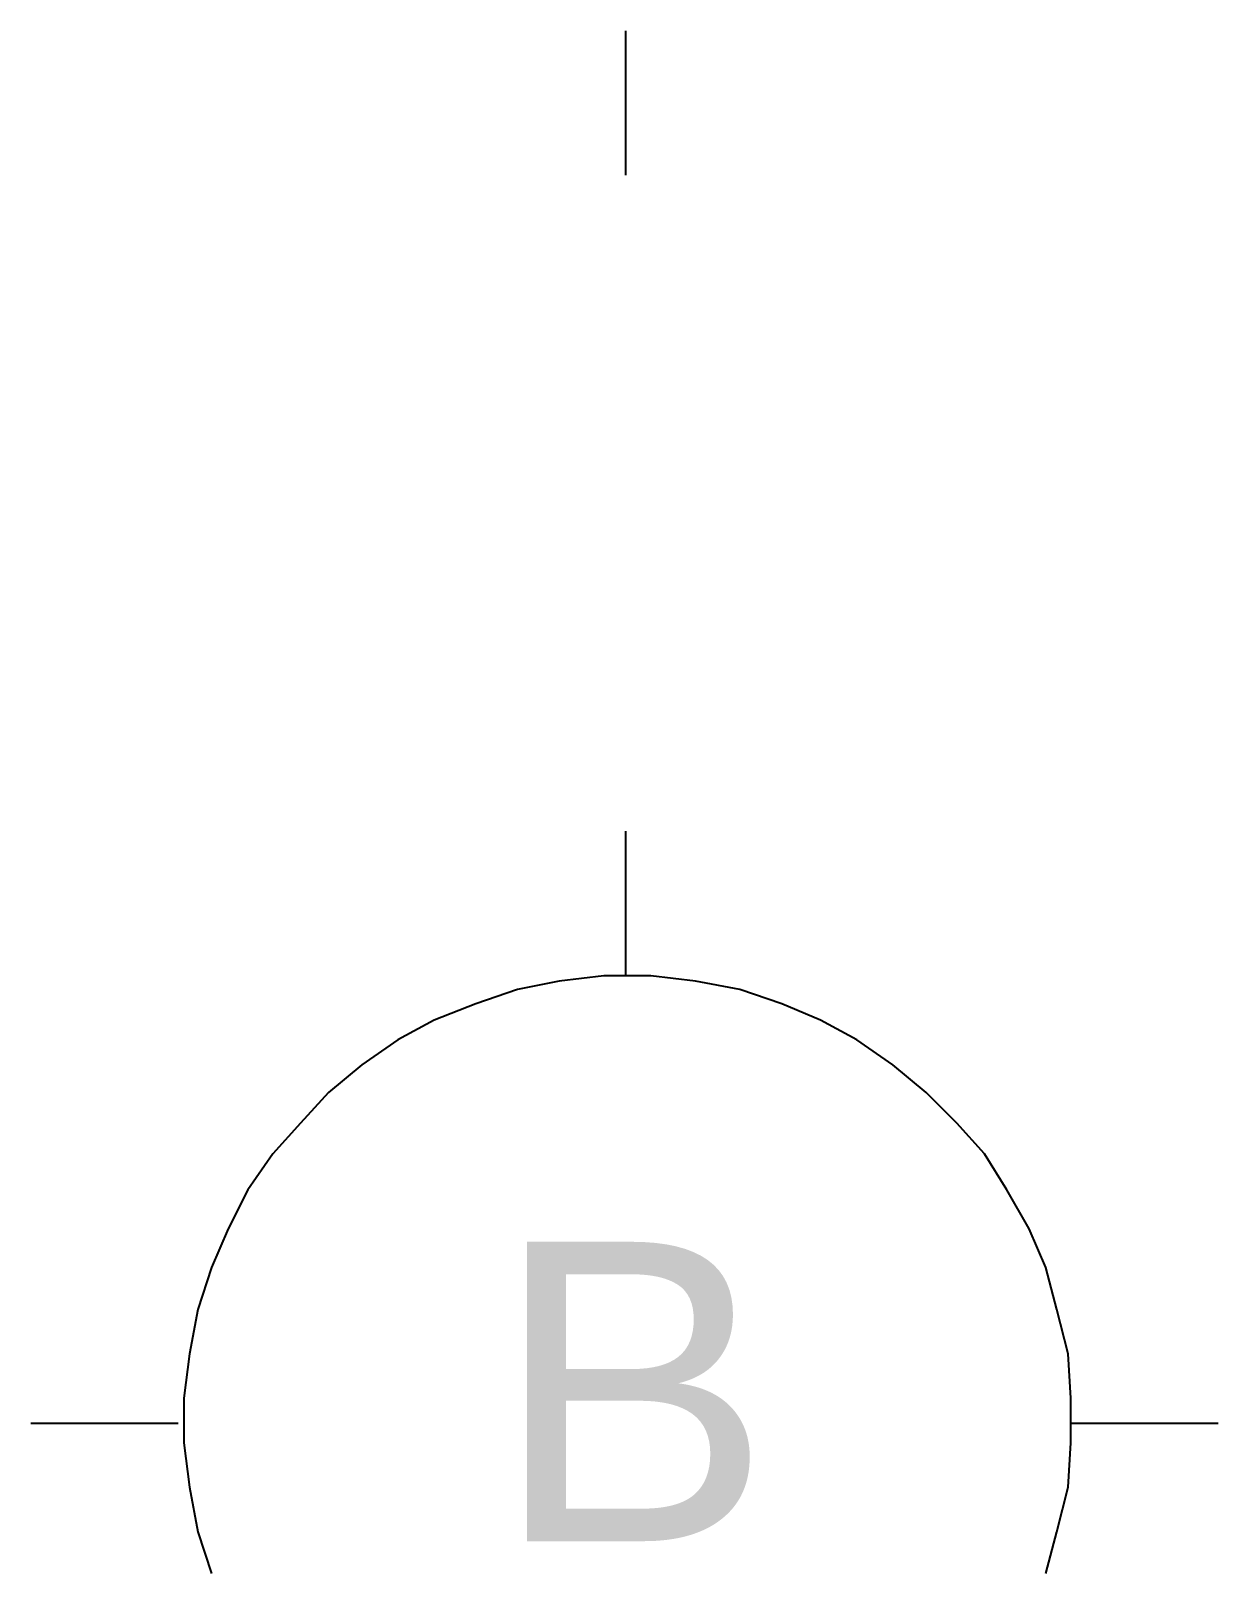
# Model space of a CAD drawing. Header units: millimetres. Extents: x 5 to 415, y 48 to 251.
# Drawn here: x 407.07 to 414.6, y 86.12 to 95.89 of the extents above; entities that cross this region are included whole.
import ezdxf

# ---------------------------------------------------------------- set-up
doc = ezdxf.new("R2010")
doc.units = ezdxf.units.MM
doc.layers.add('P', color=7, linetype='Continuous')
doc.layers.add('T', color=7, linetype='Continuous')

msp = doc.modelspace()

# ---------------------------------------------------------------- linework, layer by layer
at = {"layer": 'P'}
for points in [[(410.845, 94.968), (410.845, 95.885)], [(410.845, 89.888), (410.845, 90.805)], [(410.422, 89.853), (410.157, 89.8)], [(410.704, 89.888), (410.422, 89.853)], [(410.863, 89.888), (410.704, 89.888)], [(411.004, 89.888), (410.863, 89.888)], [(411.286, 89.853), (411.004, 89.888)], [(411.568, 89.8), (411.286, 89.853)], [(410.157, 89.8), (409.893, 89.711)], [(411.833, 89.711), (411.568, 89.8)], [(409.893, 89.711), (409.628, 89.606)], [(412.08, 89.606), (411.833, 89.711)], [(409.628, 89.606), (409.399, 89.482)], [(412.309, 89.482), (412.08, 89.606)], [(409.399, 89.482), (409.169, 89.323)], [(412.538, 89.323), (412.309, 89.482)], [(409.169, 89.323), (408.958, 89.147)], [(412.75, 89.147), (412.538, 89.323)], [(408.958, 89.147), (408.781, 88.953)], [(412.944, 88.953), (412.75, 89.147)], [(408.781, 88.953), (408.605, 88.759)], [(413.12, 88.759), (412.944, 88.953)], [(408.605, 88.759), (408.446, 88.53)], [(413.262, 88.53), (413.12, 88.759)], [(408.446, 88.53), (408.323, 88.283)], [(413.403, 88.283), (413.262, 88.53)], [(408.323, 88.283), (408.217, 88.036)], [(413.508, 88.036), (413.403, 88.283)], [(408.217, 88.036), (408.129, 87.771)], [(413.579, 87.771), (413.508, 88.036)], [(408.129, 87.771), (408.076, 87.489)], [(413.65, 87.489), (413.579, 87.771)], [(408.076, 87.489), (408.04, 87.207)], [(413.667, 87.207), (413.65, 87.489)], [(408.04, 87.207), (408.04, 87.066)], [(413.667, 87.066), (413.667, 87.207)], [(407.07, 87.048), (408.005, 87.048)], [(408.04, 87.066), (408.04, 86.924)], [(413.667, 86.924), (413.667, 87.066)], [(413.667, 87.048), (414.602, 87.048)], [(408.04, 86.924), (408.076, 86.642)], [(413.65, 86.642), (413.667, 86.924)], [(408.076, 86.642), (408.129, 86.36)], [(413.579, 86.36), (413.65, 86.642)], [(408.129, 86.36), (408.217, 86.095)], [(413.508, 86.095), (413.579, 86.36)]]:
    msp.add_lwpolyline(points, dxfattribs=at)

# ---------------------------------------------------------------- texts
at = {"layer": 'T', "insert": (410, 86.3), "char_height": 1.9, "attachment_point": 7}
msp.add_mtext('{\\fArial|b0|i0|c0|p18;B}', dxfattribs=at)

doc.saveas('drawing.dxf')
